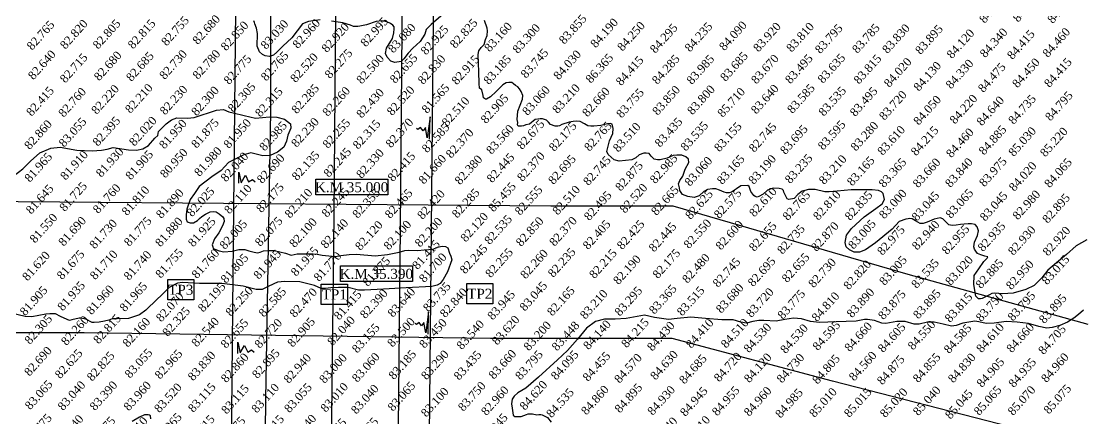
# Model space of a CAD drawing. Header units: millimetres. Extents: x 0 to 743, y 0 to 531.
# Drawn here: x 250 to 569.9, y 215.3 to 334.7 of the extents above; entities that cross this region are included whole.
import ezdxf

# ---------------------------------------------------------------- set-up
doc = ezdxf.new("R2010")
doc.units = ezdxf.units.MM
doc.header["$MEASUREMENT"] = 0
for name, color, linetype in [('CONTOUR', 31, 'Continuous'), ('LEVELS', 6, 'Continuous'), ('NALA', 4, 'Continuous'), ('TEXT', 7, 'Continuous')]:
    doc.layers.add(name, color=color, linetype=linetype)
doc.layers.add('TITLE', color=7, linetype='Continuous', lineweight=30)
doc.styles.get("Standard").update_dxf_attribs({"font": 'TIMES.TTF'})

msp = doc.modelspace()

# ---------------------------------------------------------------- linework, layer by layer
at = {"layer": 'CONTOUR'}
for points in [[(376.52, 336.84), (372.98, 333.72), (371.45, 332.26), (371.07, 330.79), (369.68, 328.6), (367.45, 326.66), (366.06, 325.15), (364.75, 323.46), (363.99, 322.62), (362.06, 322.29), (360.83, 322.71), (359.74, 323.89), (359.23, 325.06), (359.57, 326.62), (361.38, 329.53), (361.8, 331.25), (361.89, 332.43), (361.89, 333.06), (361.42, 333.53), (360.75, 334.03), (359.69, 334.58), (358.14, 334.79), (356.49, 334.62), (353.54, 333.61), (351.52, 333.19), (350.97, 333.15), (349.71, 333.15), (348.74, 333.53), (346.5, 334.2), (343.02, 334.76)], [(339.64, 335.1), (336.19, 334.64), (334.38, 333.92), (331.13, 329.71), (328.47, 327.23), (326.62, 325.42), (325.69, 324.52), (324.42, 324.14), (323.2, 324.31), (322.4, 324.77), (321.47, 325.49), (320.8, 327.21), (320.84, 331), (320.59, 332.6), (320.08, 333.91), (320, 334.33), (319.74, 334.87)], [(569.6, 269.07), (566.49, 267.26), (563.54, 264.69), (560.5, 262.17), (557.97, 259.98), (556.16, 257.62), (553.88, 255.39), (551.35, 254.13), (547.56, 253.03), (544.4, 252.82), (541.96, 253.08), (541.2, 252.91), (540.48, 252.57), (538.21, 251.48), (537.74, 251.31), (537.15, 251.31), (536.81, 251.65), (536.39, 252.19), (535.72, 255.64), (535.89, 258.38), (537.24, 260.32), (538.71, 262.59), (539.76, 263.52), (539.98, 263.98), (539.01, 264.19), (537.87, 264.53), (536.9, 264.99), (536.35, 265.66), (535.97, 266.25), (535.8, 266.93), (535.93, 268.36), (536.9, 270.38), (537.13, 271.79), (536.79, 273.01), (536.2, 273.64), (535.02, 273.89), (534.09, 273.85), (532.83, 273.77), (531.73, 273.64), (530.43, 273.43), (529.25, 273.39), (528.24, 273.6), (526.89, 274.95), (526.47, 275.37), (525.66, 275.66), (523.85, 275.24), (521.79, 274.4), (520.52, 273.98), (519.64, 273.98), (518.25, 274.78), (517.24, 275.37), (516.56, 275.45), (516.01, 275.41), (515.34, 275.32), (513.4, 274.57), (511.21, 272.25), (506.24, 268.17), (503.29, 266.11), (501.47, 265.39), (499.87, 265.39), (498.44, 266.02), (497.41, 266.96), (497.11, 268.26), (497.58, 270.49), (499.1, 272.47), (502.85, 275.96), (506.34, 278.45), (508.24, 279.92), (508.92, 281.18), (508.54, 282.99), (508.07, 283.46), (507.15, 283.88), (505.29, 284.09), (504.07, 284.09), (501.2, 284.13), (498.93, 284.13), (494.71, 283.67), (492.39, 283.46), (491.05, 283.46), (488.14, 284.17), (487, 284.17), (486.16, 284.17), (485.02, 283.92), (484.3, 283.67), (483, 282.7), (481.86, 281.52), (480.26, 281.14), (479.75, 281.35), (478.74, 283.37), (478.61, 283.92), (478.23, 284.3), (477.39, 284.47), (475.51, 284.61), (473.82, 283.98), (472.56, 282.76), (471.29, 282.04), (470.74, 281.87), (470.11, 282.04), (469.73, 282.38), (468.85, 283.6), (468.38, 285.07), (468, 285.37), (465.85, 285.24), (464.51, 284.4), (463.07, 283.43), (462.31, 283.22), (461.6, 283.18), (460.88, 283.39), (459.41, 284.02), (458.39, 284.4), (457.38, 284.4), (455.87, 284.15), (454.77, 283.6), (453.38, 282.29), (451.82, 281.75), (449.92, 282.04), (448.32, 282.71), (447.56, 283.93), (447.44, 284.73), (447.18, 285.91), (447.56, 286.84), (448.49, 288.23), (449.12, 290.25), (450.26, 292.31), (450.2, 293.3), (449.4, 294.02), (448.17, 294.52), (446.66, 294.52), (445.56, 294.35), (443.75, 293.55), (441.68, 293.05), (440.88, 293.05), (439.83, 293.34), (438.94, 294.23), (438.31, 294.98), (437.43, 295.11), (436.8, 295.11), (435.4, 294.56), (434.39, 293.72), (433.13, 293.09), (431.23, 292.92), (429.34, 292.67), (427.9, 293.05), (426.05, 294.69), (425.67, 295.57), (426.01, 296.79), (426.51, 298.77), (427.48, 301.05), (427.57, 302.52), (427.25, 303.85), (426.74, 303.98), (425.86, 303.89), (423.88, 303.43), (421.81, 303.22), (420.84, 303.18), (419.96, 303.35), (418.99, 303.89), (417.64, 304.65), (416.71, 304.74), (415.57, 304.61), (414.39, 304.4), (412.16, 303.73), (411.44, 303.26), (410.98, 303.22), (410.14, 303.22), (408.75, 303.68), (408.16, 304.44), (407.61, 305.03), (406.38, 305.45), (405.63, 305.45), (404.15, 305.16), (402.47, 303.81), (401.33, 303.6), (400.65, 303.35), (400.06, 303.18), (399.05, 303.18), (398.84, 303.56), (398.93, 304.27), (398.8, 305.2), (398.93, 307.68), (400.36, 311.3), (400.44, 312.44), (399.94, 313.62), (399.47, 314.42), (398.97, 315.05), (398.29, 315.38), (397.62, 315.89), (397.2, 316.27), (396.27, 316.27), (395.47, 316.18), (394.42, 315.64), (392.22, 313.45), (391, 312.23), (390.79, 312.02), (389.61, 311.34), (389.23, 311.34), (388.68, 311.72), (388.56, 312.4), (388.18, 314.08), (387.46, 314.63), (387.38, 316.06), (387.27, 319.5), (387.06, 324.72), (387.27, 325.86), (387.99, 326.83), (388.87, 327.75), (389.25, 329.23), (389.72, 330.45), (389.84, 331.88), (389.8, 332.68), (388.96, 334.9)], [(247.83, 288.41), (250.5, 290.34), (252.76, 292.68), (255.61, 295.21), (258.83, 296.59), (261.69, 296.91), (266.66, 296.04), (271.26, 295.81), (274.11, 295.99), (275.82, 296.27), (277.61, 296.77), (282.2, 296.1), (284.6, 295.96), (286.44, 296.38), (288.19, 297.39), (290.03, 299.64), (290.95, 300.42), (291.18, 301.62), (293.43, 303.87), (295.04, 305.07), (296.65, 305.66), (299.83, 305.57), (301.85, 305.85), (308.53, 308.01), (310.65, 308.24), (312.26, 307.55), (313.59, 307.18), (316.86, 306.44), (320.22, 305.62), (324.48, 305.97), (326.64, 305.88), (328.99, 305.28), (330.74, 303.9), (330.83, 302.62), (330, 300.55), (329.59, 298.66), (328.8, 296.87), (326.83, 295.35), (324.62, 294.39), (322.45, 294.3), (318.82, 295.17), (316.79, 294.57), (312.14, 292.27), (309.93, 289.88), (307.13, 287.95), (303.42, 285.07), (302, 283), (300.66, 281.16), (299.65, 278.31), (299.51, 276.57), (299.51, 275.28), (299.79, 274.5), (300.71, 274.22), (301.72, 274.17), (302.87, 274.86), (303.52, 275.46), (304.21, 276.06), (305.31, 276.75), (306.09, 277.21), (306.65, 277.48), (307.57, 277.53), (308.44, 277.44), (309.41, 276.84), (310.51, 276.01), (310.79, 275.46), (310.83, 274.54), (310.37, 273.26), (309.27, 271.14), (307.95, 269.41), (307.31, 267.57), (307.45, 266.93), (307.54, 266.42), (309.38, 265.73), (310.81, 265.46), (313.29, 265.64), (315.23, 266.15), (315.96, 266.15), (317.07, 266.15), (318.31, 265.73), (319.83, 265.32), (320.84, 265.18), (321.71, 265.41), (322.64, 265.78), (324.2, 265.83), (325.9, 265.83), (329.22, 265.05), (330.92, 264.49), (332.81, 264.82), (336.21, 264.82), (337.59, 264.82), (338.74, 264.72), (340.31, 264.45), (344.27, 264.03), (345.83, 264.4), (348.32, 264.68), (350.56, 264.8), (356.13, 264.25), (359.9, 264.62), (363.36, 265.4), (365.06, 265.9), (366.3, 265.95), (368.97, 265.9), (370.86, 266.09), (373.57, 266.22), (374.86, 266.91), (376.24, 267.14), (377.3, 267.1), (377.99, 266.68), (378.45, 265.08), (378.91, 264.16), (379.19, 263.1), (377.9, 259.42), (376.61, 257.17), (375.64, 255.97), (374.72, 255.47), (373.16, 255.05), (365.47, 254.69), (358.71, 254.23), (352.95, 253.91), (351.16, 253.91), (348.08, 254.78), (345.18, 254.78), (342.88, 254.69), (341.26, 254.46), (339.93, 254.46), (338, 255.38), (333.59, 256.42), (329.08, 256.56), (326.82, 256.33), (325.72, 255.82), (323.83, 254.91), (322.22, 254.17), (321.53, 254.12), (320.42, 254.12), (316.6, 255.18), (310.16, 255.96), (303.44, 255.92), (298.38, 256.24), (296.9, 256.1), (294.33, 254.77), (291.98, 252.33), (290.74, 251.27), (287.34, 247.91), (285.5, 246.58), (282.14, 245.43), (278.73, 245.29), (277.31, 245.29), (276.25, 244.97), (275.01, 244.6), (273.4, 244.37), (271.92, 244.28), (271.32, 244.28), (269.35, 245.2), (267.92, 245.57), (267.41, 245.57), (265.16, 245.02), (264.47, 244.88), (263.78, 245.15), (261.75, 246.03), (260.32, 246.81), (259.4, 246.85), (258.62, 246.85), (257.33, 246.76), (253.14, 245.94), (251.17, 246.07), (247.39, 246.99)], [(568.68, 247.92), (567.17, 246.65), (565.76, 245.53), (563.82, 244.32), (561.52, 243.33), (559.29, 242.71), (557.68, 242.58), (555.28, 243.07), (552.19, 243.92), (548.75, 244.38), (545.49, 244.58), (541.85, 243.99), (539.48, 243.96), (537.22, 244.45), (536.04, 244.64), (532.49, 244.08), (530.42, 243.29), (529.04, 243.13), (526.55, 243.75), (523.85, 244.37), (521.88, 244.31), (519.35, 243.72), (517.88, 243.78), (515.18, 244.54), (512.69, 244.5), (509.37, 243.95), (508.19, 244.01), (505.96, 244.8), (503.85, 245.1), (502.93, 245.1), (500.5, 244.64), (494.43, 244.45), (489.41, 244.22), (486.71, 244.58), (484.09, 245.3), (481.69, 245.53), (479.06, 245.13), (476.47, 244.61), (472.72, 244.84), (471.25, 244.81), (469.41, 244.54), (467.57, 244.05), (465.86, 244.31), (463.56, 245.07), (460.15, 245), (455.29, 245.43), (450.82, 245.89), (446.75, 245.4), (444.19, 245.17), (439.98, 245.79), (436.93, 246.41), (431.44, 245.4), (428.2, 245.25), (424.95, 245.25), (422.22, 244.5), (419.59, 242.5), (416.83, 239.28), (413.91, 235.87), (410.82, 233.05), (405.13, 227.87), (401.36, 224.56), (398.93, 223.12), (397.84, 222.1), (397.28, 221.18), (397.09, 219.8), (397.25, 218.53), (397.58, 216.36), (398.1, 216), (398.86, 215.97), (399.97, 216.03), (401.52, 216.62), (402.04, 216.79), (402.67, 216.79), (403.39, 216.76), (404.67, 216.53), (405.26, 216.59), (405.85, 216.59), (406.28, 216.53), (407.86, 215.67), (408.94, 214.26)], [(288.91, 215.28), (288.75, 216.16), (288.52, 216.36), (288.03, 216.46), (286.94, 216.46), (285.46, 215.84), (283.3, 214.46)]]:
    msp.add_lwpolyline(points, dxfattribs=at)
at = {"layer": 'NALA'}
for points in [[(311.29, 24.66), (311.88, 81.07), (313.49, 248.47), (315.98, 498.49)], [(325.52, 497.91), (325.37, 433.58), (324.77, 339.99), (324.77, 307.61), (323.3, 221.26), (321.25, 23.73)], [(340.91, 23.73), (341.2, 61.39), (342.39, 147.88), (343.86, 276.37), (345.48, 473.83), (345.62, 497.35)], [(365.87, 497.94), (365.14, 451.05), (363.67, 272.66), (361.91, 93.08), (360.74, 23.11)], [(370.42, 22.82), (370.27, 47.73), (372.19, 178.87), (374.11, 376.49), (374.7, 475.03), (374.7, 498.12)], [(161.4, 281.28), (261.62, 280.48), (408.89, 279.3), (445.5, 279.3), (516, 258.72), (569.9, 243.73)], [(564.57, 208.25), (493.37, 226.61), (445.29, 239.47), (390.76, 239.47), (268.83, 241.1), (239.21, 241.1), (162.37, 242.01)]]:
    msp.add_lwpolyline(points, dxfattribs=at)
at = {"layer": 'TITLE'}
for points in [[(372.48, 299.29), (372.62, 306.01), (371.78, 299.71), (371.22, 302.79), (370.52, 301.81), (369.81, 302.79), (368.97, 302.23), (368.55, 302.51)], [(315.27, 286.07), (315.27, 289.43), (315.97, 286.21), (317.23, 288.45), (318.21, 286.49), (319.33, 287.19), (320.17, 286.49)], [(372.05, 240.69), (372.19, 247.4), (371.35, 241.11), (370.79, 244.19), (370.09, 243.21), (369.39, 244.19), (368.55, 243.63), (368.13, 243.91)], [(314.99, 234.95), (314.99, 238.31), (315.69, 235.09), (316.95, 237.33), (317.93, 235.37), (319.05, 236.07), (319.89, 235.37)]]:
    msp.add_lwpolyline(points, dxfattribs=at)
for points in [[(338.34, 287.3), (359.97, 287.3), (359.97, 282.62), (338.34, 282.62)], [(345.75, 261.27), (367.38, 261.27), (367.38, 256.59), (345.75, 256.59)], [(293.93, 257.19), (301.8, 257.19), (301.8, 251.02), (293.93, 251.02)], [(383.63, 255.99), (391.5, 255.99), (391.5, 249.82), (383.63, 249.82)], [(339.97, 255.79), (347.85, 255.79), (347.85, 249.62), (339.97, 249.62)]]:
    msp.add_lwpolyline(points, close=True, dxfattribs=at)

# ---------------------------------------------------------------- texts
at = {"layer": 'LEVELS'}
for s, p in [('84.265', (538.97, 333.91)), ('84.490', (549.05, 334.23)), ('84.585', (559.4, 333.83)), ('82.755', (293.61, 327.12)), ('82.680', (302.95, 327.52)), ('82.995', (353.35, 326.83)), ('83.855', (412.9, 327.62)), ('82.765', (253.26, 325.82)), ('82.820', (263.23, 326.12)), ('82.805', (273.07, 326.15)), ('82.815', (283.56, 326.19)), ('82.850', (311.45, 325.64)), ('83.030', (323.43, 326.07)), ('82.960', (332.96, 326.31)), ('82.920', (341.66, 325.11)), ('83.080', (361.63, 324.97)), ('82.925', (371.43, 324.4)), ('82.825', (380.19, 326.39)), ('83.160', (390.51, 325.31)), ('83.300', (398.96, 324.83)), ('84.190', (422.32, 326.52)), ('84.250', (430.37, 325.54)), ('84.295', (440.19, 324.9)), ('84.235', (450.62, 325.3)), ('84.090', (460.94, 325.67)), ('83.920', (471.16, 325.29)), ('83.810', (481.1, 325.25)), ('83.795', (489.7, 324.77)), ('83.785', (500.83, 324.87)), ('83.830', (509.85, 324.8)), ('83.895', (519.76, 324.54)), ('84.460', (557.95, 323.66)), ('84.120', (529.19, 323.28)), ('84.340', (539.15, 323.57)), ('84.415', (547.32, 323.03)), ('82.275', (342.63, 317.29)), ('83.745', (401.41, 317.4)), ('82.640', (253.64, 316.94)), ('82.715', (263.2, 315.98)), ('82.680', (273.4, 316.62)), ('82.685', (283.06, 316.44)), ('82.730', (293.02, 317.02)), ('82.780', (302.99, 317.07)), ('82.775', (312.34, 315.52)), ('82.765', (323.48, 316.56)), ('82.520', (332.3, 316.09)), ('82.500', (352.13, 315.67)), ('82.655', (362.17, 315.86)), ('82.830', (370.56, 315.55)), ('82.915', (380.66, 315.43)), ('83.185', (390.25, 315.49)), ('84.030', (411.23, 316.93)), ('86.365', (420.88, 315.9)), ('84.415', (429.96, 315.16)), ('84.285', (440.81, 315.57)), ('83.985', (451.17, 315.53)), ('83.685', (461.27, 316.45)), ('83.670', (470.54, 315.66)), ('83.495', (480.73, 315.72)), ('83.635', (490.49, 315.88)), ('83.815', (501.31, 315.63)), ('84.020', (510.38, 314.66)), ('84.330', (528.92, 314.19)), ('84.450', (548.85, 314.52)), ('84.415', (558.43, 314.62)), ('84.130', (519.25, 313.5)), ('84.475', (538.6, 313.12)), ('82.415', (253.11, 306)), ('82.760', (262.73, 305.69)), ('82.220', (272.62, 306.56)), ('82.210', (282.74, 306.86)), ('82.230', (293.16, 306.37)), ('82.300', (302.6, 306.09)), ('82.305', (313.59, 307.18)), ('82.315', (321.74, 305.74)), ('82.285', (332.64, 306.73)), ('82.260', (341.94, 305.95)), ('82.430', (352.12, 305.42)), ('82.520', (361.27, 306.18)), ('81.565', (371.73, 306.83)), ('83.060', (401.88, 306.22)), ('83.210', (410.88, 306.79)), ('82.660', (419.86, 305.79)), ('83.755', (430.09, 305.46)), ('83.850', (440.91, 306.28)), ('83.800', (451.37, 306.41)), ('85.710', (460.43, 305.67)), ('83.640', (470.5, 306.64)), ('83.585', (481.35, 306.79)), ('83.535', (490.75, 306.01)), ('83.495', (500.17, 305.89)), ('83.720', (508.93, 304.78)), ('84.795', (558.73, 304.57)), ('82.510', (377.75, 302.92)), ('82.905', (389.44, 303.76)), ('84.050', (519.22, 303.32)), ('84.220', (530.09, 303.64)), ('84.640', (538.15, 303.11)), ('84.735', (547.69, 303.55)), ('82.860', (252.51, 295.97)), ('83.055', (262.86, 296.7)), ('82.395', (273, 296.99)), ('82.020', (283.94, 297.01)), ('81.950', (292.95, 296.16)), ('81.875', (302.59, 296.38)), ('81.950', (312.27, 296.32)), ('82.985', (323.01, 295.55)), ('82.230', (332.59, 296.66)), ('82.255', (341.99, 296.33)), ('82.315', (351.06, 296.07)), ('82.370', (360.9, 296.5)), ('82.585', (371.77, 295.02)), ('82.675', (400.25, 296.01)), ('82.175', (409.9, 295.43)), ('82.765', (420.45, 295.46)), ('83.510', (429.1, 295.2)), ('83.435', (441.63, 296.69)), ('83.535', (449.35, 295.53)), ('83.155', (459.43, 295.3)), ('82.745', (469.87, 295.16)), ('83.595', (490.56, 295.83)), ('83.280', (500.38, 295.52)), ('82.370', (378.97, 293.38)), ('83.560', (391.08, 294.56)), ('83.695', (479.23, 294.5)), ('83.610', (508.42, 294.26)), ('84.215', (518.45, 294.11)), ('84.460', (529.02, 293.53)), ('84.885', (538.82, 294.33)), ('85.030', (547.72, 293.89)), ('85.220 ', (557.21, 293.77)), ('81.965', (252.58, 286.16)), ('81.910', (263.31, 286.8)), ('81.930', (274, 287.67)), ('81.905', (282.85, 286.88)), ('80.950', (293.23, 287.43)), ('81.980', (303.47, 287.9)), ('82.040', (311.41, 286.28)), ('82.690', (322.28, 285.78)), ('82.135', (332.75, 286.66)), ('82.245', (342.27, 287.64)), ('82.330', (352.08, 287.3)), ('82.415', (361.5, 286.36)), ('81.660', (370.77, 285.58)), ('82.380', (381.62, 285.41)), ('82.445', (391.23, 286.01)), ('82.370', (400.33, 286.39)), ('82.695', (409.66, 285.49)), ('82.745', (420.15, 285.15)), ('82.985', (440.18, 285.72)), ('83.165', (460.29, 285.49)), ('83.190', (469.73, 285.52)), ('83.235', (480.66, 285.74)), ('83.210', (490.87, 285.48)), ('82.875', (429.8, 283.5)), ('83.060', (450.58, 284.96)), ('83.165', (499.29, 285.05)), ('83.365', (508.81, 284.53)), ('83.660', (519.04, 284.51)), ('83.840', (528.73, 284.58)), ('83.975', (538.93, 284.79)), ('84.020 ', (547.88, 283.44)), ('84.065 ', (558.49, 284.5)), ('81.645', (252.99, 276.59)), ('81.725', (263.04, 277.35)), ('81.760', (273.08, 276.77)), ('81.810', (281.73, 276.15)), ('82.025', (301.24, 275.8)), ('82.110', (312.46, 276.63)), ('82.175', (322.07, 277.02)), ('82.245', (341.69, 275.62)), ('85.455', (391.68, 277.25)), ('82.555', (399.65, 276.23)), ('82.510', (410.94, 276.31)), ('82.520', (431.11, 276.86)), ('82.665', (440.54, 276.19)), ('82.610', (469.95, 275.73)), ('81.890', (292.02, 275.28)), ('82.210', (330.63, 275.37)), ('82.355', (350.93, 275.34)), ('82.465', (360.67, 275.26)), ('82.420', (370.38, 275)), ('82.285', (380.8, 275.39)), ('82.495', (420.4, 274.62)), ('82.625', (450.78, 274.98)), ('82.575', (459.38, 275.25)), ('82.765', (479.97, 274.68)), ('82.810', (489.12, 274.73)), ('82.835', (498.64, 274.69)), ('83.000', (508.91, 275.15)), ('83.045', (518.69, 274.52)), ('83.065 ', (528.89, 275.29)), ('83.045 ', (539.16, 274.46)), ('82.980', (548.96, 274.88)), ('82.895', (557.89, 273.84)), ('81.550', (254.13, 267.89)), ('81.690', (262.73, 266.96)), ('81.730', (272.04, 266.15)), ('81.775', (282.41, 266.91)), ('81.880', (291.76, 266.75)), ('81.925', (301.62, 266.75)), ('82.005', (311.07, 266)), ('82.075', (321.7, 266.88)), ('82.100', (332, 266.55)), ('82.140', (341.4, 266.26)), ('82.200', (369.64, 266.68)), ('82.120', (383.35, 268.2)), ('82.535', (390.53, 267.43)), ('82.850', (399.97, 266.86)), ('82.370', (409.99, 266.94)), ('82.550', (450.31, 266.22)), ('83.005', (499.65, 266.05)), ('82.120', (351.74, 265.69)), ('82.100', (360.28, 265.82)), ('82.405', (420.05, 265.93)), ('82.425', (430.28, 265.93)), ('82.445', (439.83, 265.21)), ('82.600', (459.88, 265.82)), ('82.655', (469.9, 265.4)), ('82.735', (478.35, 264.54)), ('82.870', (488.52, 265.37)), ('82.975', (508.34, 264.22)), ('82.940', (518.77, 265.79)), ('82.955', (527.73, 264.46)), ('82.935 ', (538.51, 265.34)), ('82.930', (547.61, 264.21)), ('82.920', (557.99, 264.02)), ('81.415', (368.89, 259.94)), ('81.620', (251.89, 256.53)), ('81.675', (262.26, 256.91)), ('81.710', (272.2, 256.87)), ('81.740', (282.35, 256.71)), ('81.755', (291.84, 257.34)), ('81.760', (302.7, 257.23)), ('81.945', (321.25, 257.03)), ('81.955', (332.46, 257.93)), ('82.245', (383.16, 258.64)), ('82.255', (390.81, 257.49)), ('82.260', (401.29, 257.12)), ('82.235', (409.59, 257.58)), ('82.215', (421.96, 257.21)), ('82.175', (440.98, 257.23)), ('81.805', (311.43, 255.81)), ('81.770', (339.32, 256.36)), ('81.875', (353.96, 254.88)), ('81.700', (370.91, 256.02)), ('82.190', (429.16, 255.41)), ('82.480', (449.85, 255.82)), ('82.745', (459.02, 254.6)), ('82.695', (469.55, 254.81)), ('82.655', (479.74, 256.01)), ('82.730', (487.7, 254.47)), ('82.820', (498.23, 253.88)), ('83.005', (508.98, 255.18)), ('83.535', (518.6, 254.28)), ('83.020', (528.78, 255.17)), ('82.885', (537.88, 254.22)), ('82.950', (547, 253.89)), ('83.015', (557.72, 255.37)), ('81.935', (262.44, 247.54)), ('81.965', (281.07, 247.28)), ('82.195', (304.59, 247.17)), ('83.735', (372.13, 247.25)), ('83.045', (401.07, 247.45)), ('81.905', (251.17, 246.07)), ('81.960', (271.09, 246.37)), ('82.070', (292.02, 244.21)), ('82.250', (312.86, 245.92)), ('82.585', (322.77, 245.67)), ('82.470', (332.06, 245.51)), ('81.415', (345.38, 244.78)), ('82.390', (353.21, 245.18)), ('83.640', (361.5, 245.61)), ('82.840', (377.17, 245.51)), ('83.945', (391.44, 244.8)), ('82.165', (409.33, 245.98)), ('83.210', (419.21, 245.03)), ('83.295', (429.58, 245.95)), ('83.365', (439.91, 246.53)), ('83.515', (448.27, 246.01)), ('83.680', (459.99, 246.82)), ('83.720', (469.02, 245.54)), ('83.775', (478.46, 245.01)), ('84.810', (488.71, 244.31)), ('83.890', (499.21, 245.47)), ('83.875', (508.63, 244.89)), ('83.895 ', (519.13, 245.1)), ('83.815 ', (528.62, 244.06)), ('83.750', (537.96, 244.29)), ('83.795', (547.49, 244.46)), ('83.895', (556.89, 243.7)), ('82.305', (252.58, 237.48)), ('82.815', (273.21, 237.61)), ('82.325', (293.93, 239.82)), ('82.260', (263.54, 237.14)), ('82.160', (281.99, 236.62)), ('82.540', (302.64, 236.7)), ('82.655', (311.43, 236.28)), ('82.720', (321.56, 236.28)), ('82.905', (331.43, 236.64)), ('82.040', (343.41, 237.07)), ('83.155', (350.81, 234.86)), ('83.500', (361.4, 236.64)), ('83.450', (370.97, 236.3)), ('83.540', (382.15, 235.89)), ('83.620', (392.77, 237.26)), ('83.200', (402.26, 235.54)), ('83.448', (410.73, 235.5)), ('84.140', (420.17, 235.86)), ('84.215', (431.59, 236.43)), ('84.430', (439.32, 235.45)), ('84.410', (450.97, 236.29)), ('84.510', (461.47, 236.33)), ('84.530', (468.28, 234.96)), ('84.530', (479.29, 234.7)), ('84.595', (488.96, 235.62)), ('84.660', (498.53, 235.27)), ('84.605', (508.56, 235.01)), ('84.550', (517.53, 235.77)), ('84.585', (528.34, 234.71)), ('84.610', (538.09, 234.96)), ('84.660', (547.13, 234.97)), ('84.705', (556.68, 234.41)), ('82.690', (252.48, 227.93)), ('82.625', (261.69, 227.15)), ('82.825', (271.29, 226.41)), ('83.055', (282.63, 227.3)), ('82.965', (291.64, 227.02)), ('83.830', (301.57, 226.53)), ('82.860', (311.5, 225.96)), ('82.895', (320.84, 227.19)), ('82.940', (330.26, 225.76)), ('83.000', (340.99, 225.75)), ('83.060', (350.81, 226.08)), ('83.185', (361.77, 226.88)), ('83.290', (371.54, 226.83)), ('83.435', (381.35, 226.71)), ('83.660', (391.78, 227)), ('83.795', (399.77, 226.79)), ('84.095', (410.48, 226.77)), ('84.455', (420.02, 226.35)), ('84.570', (429.48, 225.8)), ('84.630', (440.27, 226.77)), ('84.685', (448.94, 225.55)), ('84.720', (459.37, 226.19)), ('84.120', (468.4, 225.94)), ('84.730', (478.18, 225.86)), ('84.805', (488.88, 225.52)), ('84.560', (499.88, 226.47)), ('84.875', (508.3, 225.32)), ('84.855', (519.06, 225.98)), ('84.830', (529.6, 225.91)), ('84.905', (538.19, 224.54)), ('84.935', (547.73, 224.49)), ('84.960', (557.53, 226)), ('83.065', (252.69, 217.84)), ('83.040', (262.53, 217.6)), ('83.390', (272.12, 217.58)), ('83.960', (282.26, 217.5)), ('83.520', (291.47, 216.94)), ('83.115', (301.63, 217.04)), ('83.115', (311.61, 216.53)), ('83.110', (320.65, 216.85)), ('83.055', (330.47, 216.93)), ('83.010', (341.36, 217.08)), ('83.040', (350.52, 216.52)), ('83.065', (361.51, 217.38)), ('83.100', (371.51, 215.64)), ('83.750', (382.62, 217.38)), ('82.960', (389.54, 216.08)), ('84.620', (401.09, 217.69)), ('84.535', (409.09, 215.41)), ('84.860', (419.54, 216.27)), ('84.895', (429.59, 216.87)), ('84.930', (439.43, 216.16)), ('84.945', (449.21, 215.83)), ('84.955', (458.79, 216)), ('84.960', (468.36, 215.87)), ('84.985', (477.77, 215.33)), ('85.010', (487.96, 215.54)), ('85.015', (498.4, 215.53)), ('85.020', (509.18, 215.48)), ('85.040', (519.09, 216.05)), ('85.045', (528.72, 215.01)), ('85.065', (537.35, 216.14)), ('85.070', (547.53, 216.13)), ('85.075', (558.27, 216.54)), ('83.775', (252.47, 207.72)), ('83.340', (261.95, 207.42)), ('83.975', (271.52, 206.87)), ('84.110', (281.24, 206.82)), ('83.965', (291.46, 208)), ('83.715', (301.33, 207.36)), ('83.575', (310.53, 206.87)), ('83.415', (322.14, 207.38)), ('83.240', (331.79, 207.53)), ('83.045', (340.85, 206.4)), ('83.765', (350.41, 206.61)), ('82.945', (389.24, 207.83)), ('84.740', (440.12, 206.71)), ('84.710', (449.95, 207.13))]:
    msp.add_text(s, height=2.5, rotation=48.0962, dxfattribs=at).set_placement(p)
at = {"layer": 'TEXT'}
for s, p in [('K.M 35.000', (338.08, 283.38)), ('K.M 35.390', (345.5, 257.35)), ('TP3', (294.07, 252.57)), ('TP1', (340.12, 251.18)), ('TP2', (383.77, 251.38))]:
    msp.add_text(s, height=3, dxfattribs=at).set_placement(p)

doc.saveas('drawing.dxf')
